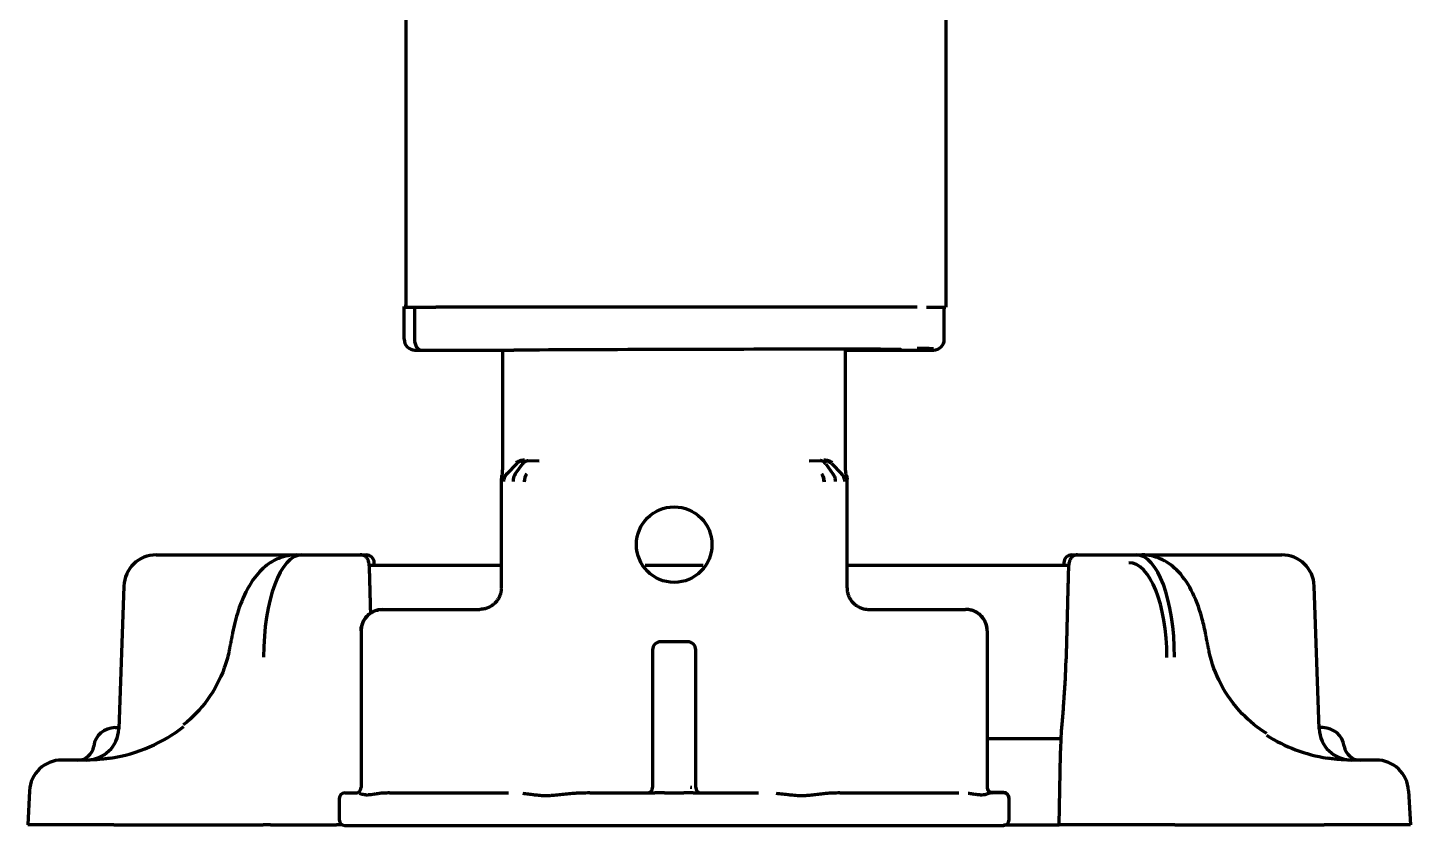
# Model space of a CAD drawing. Header units: inches. Extents: x -3055 to 7244, y 299 to 5591.
# Drawn here: x 3597.1 to 3725.1, y 1966.1 to 2039.9 of the extents above; entities that cross this region are included whole.
import ezdxf

# ---------------------------------------------------------------- set-up
doc = ezdxf.new("R2010")
doc.units = ezdxf.units.IN

msp = doc.modelspace()

# ---------------------------------------------------------------- linework, layer by layer
at = {"linetype": 'Continuous', "lineweight": 70}
for p, q in [((3682.12, 2094.52), (3682.12, 2014.07)), ((3632.12, 2091.63), (3632.12, 2014.07)), ((3632.12, 2014.12), (3631.97, 2014.12)), ((3631.97, 2014.07), (3631.97, 2014.12)), ((3632.12, 2014.07), (3631.97, 2014.07)), ((3631.97, 2011.08), (3631.97, 2014.07)), ((3632.12, 2014.07), (3633.92, 2014.07)), ((3632.93, 2014.07), (3632.93, 2011.07)), ((3632.93, 2014.07), (3632.93, 2011.07)), ((3633.15, 2014.07), (3634.92, 2014.07)), ((3679.47, 2014.07), (3634.92, 2014.07)), ((3680.32, 2014.07), (3682.12, 2014.07)), ((3681.97, 2011.22), (3681.97, 2014.07)), ((3681.97, 2011.08), (3681.97, 2011.22)), ((3633.4, 2010.07), (3633.63, 2010.07)), ((3633.63, 2010.07), (3642.12, 2010.07)), ((3633.63, 2010.07), (3642.12, 2010.07)), ((3641.09, 2010.07), (3641.09, 1998.99)), ((3672.84, 1998.99), (3672.84, 2010.17)), ((3672.84, 2010.07), (3680.3, 2010.07)), ((3672.84, 2010.07), (3680.3, 2010.07)), ((3680.31, 2010.07), (3680.54, 2010.07)), ((3642.41, 1999.57), (3641.47, 1998.63)), ((3642.93, 1999.55), (3642.26, 1998.61)), ((3643.43, 1999.85), (3644.46, 1999.83)), ((3669.47, 1999.83), (3670.51, 1999.85)), ((3671.01, 1999.55), (3671.67, 1998.61)), ((3671.53, 1999.57), (3672.47, 1998.63)), ((3640.97, 1998.13), (3640.97, 1998.18)), ((3640.97, 1988.07), (3640.97, 1998.13)), ((3641.01, 1998.47), (3640.98, 1998.33)), ((3642.27, 1998.61), (3642.26, 1998.61)), ((3672.93, 1998.47), (3672.96, 1998.33)), ((3672.97, 1998.13), (3672.97, 1998.18)), ((3672.97, 1988.07), (3672.97, 1998.13)), ((3653.47, 1992.05), (3653.47, 1992.12)), ((3660.47, 1992.1), (3660.47, 1992.02)), ((3609.02, 1991.12), (3614.51, 1991.12)), ((3614.51, 1991.12), (3618.35, 1991.12)), ((3618.35, 1991.12), (3621.97, 1991.12)), ((3621.97, 1991.12), (3622.48, 1991.12)), ((3622.48, 1991.12), (3624.63, 1991.12)), ((3624.63, 1991.12), (3627.91, 1991.12)), ((3627.91, 1991.12), (3628.45, 1991.12)), ((3693.79, 1991.12), (3694.33, 1991.12)), ((3694.33, 1991.12), (3697.61, 1991.12)), ((3697.61, 1991.12), (3699.75, 1991.12)), ((3699.75, 1991.12), (3700.27, 1991.12)), ((3700.65, 1991.12), (3703.89, 1991.12)), ((3703.89, 1991.12), (3707.72, 1991.12)), ((3707.72, 1991.12), (3713.22, 1991.12)), ((3640.97, 1990.12), (3628.75, 1990.12)), ((3628.77, 1989.69), (3628.77, 1989.7)), ((3629.2, 1990.12), (3629.19, 1990.39)), ((3659.66, 1990.12), (3654.28, 1990.12)), ((3693.49, 1990.12), (3672.97, 1990.12)), ((3693.04, 1990.39), (3693.04, 1990.12)), ((3693.46, 1989.7), (3693.47, 1989.69)), ((3606.02, 1988.23), (3605.56, 1975.02)), ((3716.68, 1975.02), (3716.22, 1988.23)), ((3629.98, 1986.07), (3638.97, 1986.07)), ((3674.97, 1986.07), (3683.95, 1986.07)), ((3627.98, 1984.07), (3627.98, 1969.57)), ((3685.95, 1984.07), (3685.95, 1969.57)), ((3658.22, 1983.07), (3655.72, 1983.07)), ((3615.74, 1982.11), (3615.74, 1982.11)), ((3654.97, 1982.32), (3654.97, 1969.57)), ((3658.97, 1969.57), (3658.97, 1982.32)), ((3693.25, 1981.5), (3693.25, 1981.49)), ((3706.5, 1982.11), (3706.5, 1982.11)), ((3605.21, 1975.12), (3605.56, 1975.12)), ((3717.02, 1975.12), (3716.68, 1975.12)), ((3685.95, 1974.12), (3692.8, 1974.12)), ((3692.62, 1966.12), (3692.73, 1972.67)), ((3692.75, 1973.73), (3692.75, 1973.71)), ((3602.77, 1972.12), (3600.28, 1972.12)), ((3721.96, 1972.12), (3719.46, 1972.12)), ((3597.28, 1969.28), (3597.12, 1966.12)), ((3626.47, 1969.07), (3627.63, 1969.07)), ((3630.61, 1969.07), (3641.63, 1969.07)), ((3649.17, 1969.07), (3655.19, 1969.07)), ((3656.07, 1969.07), (3657.87, 1969.07)), ((3658.74, 1969.07), (3664.76, 1969.07)), ((3672.31, 1969.07), (3683.33, 1969.07)), ((3686.31, 1969.12), (3686.26, 1969.12)), ((3687.47, 1969.12), (3686.31, 1969.12)), ((3687.47, 1969.07), (3686.31, 1969.07)), ((3724.95, 1969.28), (3725.12, 1966.12)), ((3625.97, 1968.57), (3625.97, 1966.57)), ((3687.97, 1968.57), (3687.97, 1968.62)), ((3687.97, 1966.57), (3687.97, 1968.57)), ((3605.11, 1966.12), (3597.12, 1966.12)), ((3605.11, 1966.12), (3618.92, 1966.12)), ((3619.61, 1966.12), (3618.92, 1966.12)), ((3619.61, 1966.12), (3625.72, 1966.12)), ((3626.25, 1966.12), (3625.72, 1966.12)), ((3687.47, 1966.12), (3692.62, 1966.12)), ((3696.52, 1966.12), (3692.62, 1966.12)), ((3702.62, 1966.12), (3696.52, 1966.12)), ((3703.32, 1966.12), (3702.62, 1966.12)), ((3703.32, 1966.12), (3717.13, 1966.12)), ((3725.12, 1966.12), (3717.13, 1966.12)), ((3626.47, 1966.07), (3687.47, 1966.07))]:
    msp.add_line(p, q, dxfattribs=at)
msp.add_circle((3656.97, 1992.07), 3.5, dxfattribs=at)
for centre, radius, start, end in [((3609.02, 1988.12), 3, 90, 178), ((3628.45, 1990.37), 0.75, 1, 90), ((3693.79, 1990.37), 0.75, 90, 179), ((3713.22, 1988.12), 3, 2, 90), ((3655.72, 1982.32), 0.75, 90, 180), ((3658.22, 1982.32), 0.75, 0, 90), ((3605.21, 1973.12), 2, 90, 171.7868), ((3717.02, 1973.12), 2, 8.2132, 90), ((3602.56, 1975.12), 3, 270, 358), ((3719.68, 1975.12), 3, 182, 270), ((3601.75, 1973.62), 1.5, 270, 351.7868), ((3720.49, 1973.62), 1.5, 188.2132, 270), ((3600.28, 1969.12), 3, 90, 177), ((3721.96, 1969.12), 3, 3, 90), ((3626.47, 1968.57), 0.5, 90, 180), ((3654.47, 1969.57), 0.5, 270, 0), ((3659.47, 1969.57), 0.5, 180, 270), ((3687.47, 1968.62), 0.5, 0, 90), ((3687.47, 1968.57), 0.5, 0, 90), ((3626.47, 1966.57), 0.5, 180, 270), ((3687.47, 1966.57), 0.5, 270, 0)]:
    msp.add_arc(centre, radius, start, end, dxfattribs=at)
for centre, major_axis, ratio, start_param, end_param in [((3632.97, 2011.08), (-1, 0), 0.999995, 0, 1.567711), ((3633.63, 2011.07), (0, 1), 0.7071, 1.570796, 3.141593), ((3633.63, 2011.07), (0, 1), 0.7071, 1.570796, 3.141593), ((3680.97, 2011.08), (-1, 0), 0.999995, 1.573882, 3.141593), ((3634.47, 2010.07), (-1.5, 0), 0.003085, 0.00001, 0.785408), ((3656.97, 2010.07), (21, 0.06), 0.003085, 5.569494, 8.63937), ((3679.47, 2010.21), (1.5, 0), 0.003085, 6.283176, 7.853972), ((3679.47, 2010.07), (1.5, 0), 0.003085, 5.497778, 6.283176), ((3643.12, 1998.86), (-0.707, -0.707), 0.999695, 3.927142, 4.71239), ((3642.76, 1997.91), (-0.017, -1), 0.707053, 3.945502, 4.724738), ((3643.8, 1997.89), (-0.01, -1), 0.707088, 3.940402, 4.719667), ((3670.14, 1997.89), (0.01, -1), 0.707088, 1.564381, 2.342782), ((3622.66, 1981.12), (-0.2, 10), 0.36987, 6.275734, 7.79417), ((3699.58, 1981.12), (0.2, 10), 0.36987, 4.7722, 6.290637), ((3698.88, 1981.14), (0.21, 9.25), 0.399832, 4.773696, 6.292133), ((3629.98, 1984.07), (1.41, 1.41), 0.999695, 0.78555, 2.356042), ((3683.95, 1984.07), (-1.41, 1.41), 0.999695, 3.927143, 5.497635), ((3602.82, 1984.12), (13.31, 1.42), 0.895011, 4.765915, 5.329805), ((3719.42, 1984.12), (-13.31, 1.42), 0.895011, 1.060573, 1.51727), ((3627.48, 1969.57), (0, -0.5), 0.999848, 0, 1.570796), ((3686.45, 1969.62), (0, -0.5), 0.999848, 4.712389, 6.283185), ((3686.45, 1969.57), (0, -0.5), 0.999848, 4.712389, 6.283185)]:
    msp.add_ellipse(centre, major_axis=major_axis, ratio=ratio, start_param=start_param, end_param=end_param, dxfattribs=at)
for points, knots in [([(3643.11, 1999.88), (3643.03, 1999.88), (3642.95, 1999.88), (3642.81, 1999.86), (3642.74, 1999.85), (3642.65, 1999.81), (3642.62, 1999.8), (3642.56, 1999.78), (3642.53, 1999.76), (3642.47, 1999.73), (3642.44, 1999.72), (3642.39, 1999.68), (3642.36, 1999.66), (3642.34, 1999.64)], [0, 0, 0, 0, 0.25, 0.25, 0.5, 0.5, 0.625, 0.625, 0.75, 0.75, 0.875, 0.875, 1, 1, 1, 1]), ([(3642.93, 1999.55), (3642.96, 1999.6), (3643, 1999.64), (3643.05, 1999.69), (3643.06, 1999.7), (3643.08, 1999.71), (3643.09, 1999.72), (3643.12, 1999.75), (3643.14, 1999.76), (3643.2, 1999.8), (3643.24, 1999.82), (3643.3, 1999.83), (3643.32, 1999.84), (3643.33, 1999.84), (3643.34, 1999.84), (3643.34, 1999.84), (3643.35, 1999.84), (3643.35, 1999.84), (3643.38, 1999.85), (3643.4, 1999.85), (3643.43, 1999.85)], [0, 0, 0, 0, 0.25, 0.25, 0.3125, 0.3125, 0.375, 0.375, 0.5, 0.5, 0.75, 0.75, 0.8125, 0.828125, 0.828125, 0.84375, 0.84375, 0.875, 0.875, 1, 1, 1, 1]), ([(3671.01, 1999.55), (3670.97, 1999.6), (3670.94, 1999.64), (3670.88, 1999.7), (3670.86, 1999.71), (3670.83, 1999.74), (3670.82, 1999.74), (3670.8, 1999.76), (3670.79, 1999.77), (3670.74, 1999.8), (3670.69, 1999.82), (3670.64, 1999.83), (3670.62, 1999.84), (3670.61, 1999.84), (3670.6, 1999.84), (3670.6, 1999.84), (3670.59, 1999.84), (3670.58, 1999.84), (3670.56, 1999.85), (3670.53, 1999.85), (3670.51, 1999.85)], [0, 0, 0, 0, 0.25, 0.25, 0.375, 0.375, 0.4375, 0.4375, 0.5, 0.5, 0.75, 0.75, 0.8125, 0.828125, 0.828125, 0.84375, 0.84375, 0.875, 0.875, 1, 1, 1, 1]), ([(3671.01, 1999.6), (3670.97, 1999.65), (3670.94, 1999.69), (3670.88, 1999.75), (3670.86, 1999.76), (3670.83, 1999.79), (3670.82, 1999.79), (3670.81, 1999.8)], [0, 0, 0, 0, 0.583473, 0.583473, 0.87521, 0.87521, 1, 1, 1, 1]), ([(3671.53, 1999.57), (3671.48, 1999.62), (3671.38, 1999.7), (3671.26, 1999.76), (3671.14, 1999.81), (3671.08, 1999.83), (3671, 1999.85), (3670.97, 1999.85), (3670.95, 1999.86), (3670.93, 1999.86), (3670.92, 1999.86), (3670.88, 1999.86), (3670.85, 1999.86), (3670.82, 1999.86)], [0, 0, 0, 0, 0.25, 0.5, 0.5, 0.75, 0.75, 0.8125, 0.84375, 0.84375, 0.875, 0.875, 1, 1, 1, 1]), ([(3671.6, 1999.64), (3671.55, 1999.68), (3671.5, 1999.72), (3671.38, 1999.78), (3671.32, 1999.8), (3671.2, 1999.84), (3671.13, 1999.86), (3670.99, 1999.88), (3670.91, 1999.88), (3670.83, 1999.88)], [0, 0, 0, 0, 0.25, 0.25, 0.5, 0.5, 0.75, 0.75, 1, 1, 1, 1]), ([(3641.01, 1998.42), (3641.01, 1998.42), (3641.01, 1998.42), (3641, 1998.4), (3640.99, 1998.35), (3640.98, 1998.28), (3640.97, 1998.21), (3640.97, 1998.16), (3640.97, 1998.13)], [0, 0, 0, 0, 0.000031, 0.000031, 0.250024, 0.500016, 0.750008, 1, 1, 1, 1]), ([(3641.01, 1998.42), (3641.04, 1998.51), (3641.06, 1998.61), (3641.08, 1998.75), (3641.09, 1998.82), (3641.09, 1998.91), (3641.09, 1998.94), (3641.09, 1998.96), (3641.09, 1998.97), (3641.09, 1998.98), (3641.09, 1998.99), (3641.09, 1998.99)], [0, 0, 0, 0, 0.5, 0.5, 0.75, 0.875, 0.9375, 0.9375, 0.96875, 0.96875, 1, 1, 1, 1]), ([(3641.47, 1998.63), (3641.42, 1998.58), (3641.38, 1998.53), (3641.31, 1998.42), (3641.28, 1998.37), (3641.23, 1998.25), (3641.21, 1998.18), (3641.18, 1998.05), (3641.18, 1997.99), (3641.18, 1997.92)], [0, 0, 0, 0, 0.25, 0.25, 0.5, 0.5, 0.75, 0.75, 1, 1, 1, 1]), ([(3643.3, 1998.59), (3643.3, 1998.59), (3643.3, 1998.59), (3643.28, 1998.57), (3643.25, 1998.52), (3643.21, 1998.44), (3643.17, 1998.36), (3643.14, 1998.27), (3643.12, 1998.18), (3643.1, 1998.08), (3643.09, 1997.99), (3643.09, 1997.92), (3643.09, 1997.89)], [0, 0, 0, 0, 0.00004, 0.00004, 0.125035, 0.25003, 0.375025, 0.50002, 0.625015, 0.75001, 0.875005, 1, 1, 1, 1]), ([(3670.64, 1998.6), (3670.65, 1998.59), (3670.65, 1998.58), (3670.67, 1998.55), (3670.68, 1998.54), (3670.7, 1998.5), (3670.71, 1998.47), (3670.75, 1998.39), (3670.77, 1998.34), (3670.8, 1998.24), (3670.81, 1998.21), (3670.82, 1998.15), (3670.83, 1998.12), (3670.84, 1998.05), (3670.84, 1998.01), (3670.85, 1997.97), (3670.85, 1997.96), (3670.85, 1997.95), (3670.85, 1997.93), (3670.85, 1997.91), (3670.85, 1997.89)], [0, 0, 0, 0, 0.0625, 0.0625, 0.125, 0.125, 0.25, 0.25, 0.5, 0.5, 0.625, 0.625, 0.75, 0.75, 0.875, 0.90625, 0.921875, 0.921875, 0.9375, 1, 1, 1, 1]), ([(3671.67, 1998.61), (3671.69, 1998.59), (3671.71, 1998.55), (3671.73, 1998.51), (3671.74, 1998.5), (3671.74, 1998.5), (3671.74, 1998.5), (3671.75, 1998.49), (3671.75, 1998.48), (3671.76, 1998.47), (3671.79, 1998.4), (3671.81, 1998.34), (3671.85, 1998.22), (3671.86, 1998.16), (3671.88, 1998.04), (3671.88, 1997.97), (3671.88, 1997.91)], [0, 0, 0, 0, 0.125, 0.1875, 0.195313, 0.195313, 0.203125, 0.203125, 0.21875, 0.25, 0.25, 0.5, 0.5, 0.75, 0.75, 1, 1, 1, 1]), ([(3672.76, 1997.92), (3672.76, 1997.99), (3672.75, 1998.05), (3672.73, 1998.18), (3672.71, 1998.24), (3672.67, 1998.33), (3672.65, 1998.37), (3672.63, 1998.41), (3672.63, 1998.42), (3672.62, 1998.42), (3672.62, 1998.43), (3672.62, 1998.43), (3672.62, 1998.43), (3672.61, 1998.45), (3672.6, 1998.47), (3672.55, 1998.54), (3672.51, 1998.58), (3672.47, 1998.63)], [0, 0, 0, 0, 0.25, 0.25, 0.5, 0.5, 0.625, 0.65625, 0.660156, 0.660156, 0.664063, 0.664063, 0.671875, 0.6875, 0.75, 0.75, 1, 1, 1, 1]), ([(3672.93, 1998.42), (3672.9, 1998.51), (3672.88, 1998.61), (3672.86, 1998.75), (3672.85, 1998.82), (3672.85, 1998.91), (3672.84, 1998.94), (3672.84, 1998.96), (3672.84, 1998.97), (3672.84, 1998.98), (3672.84, 1998.99), (3672.84, 1998.99)], [0, 0, 0, 0, 0.5, 0.5, 0.75, 0.875, 0.9375, 0.9375, 0.96875, 0.96875, 1, 1, 1, 1]), ([(3672.93, 1998.42), (3672.93, 1998.42), (3672.93, 1998.42), (3672.93, 1998.4), (3672.95, 1998.35), (3672.96, 1998.28), (3672.97, 1998.21), (3672.97, 1998.16), (3672.97, 1998.13)], [0, 0, 0, 0, 0.000031, 0.000031, 0.250024, 0.500016, 0.750008, 1, 1, 1, 1]), ([(3621.97, 1991.12), (3621.3, 1991.09), (3620.13, 1990.84), (3618.65, 1989.74), (3617.49, 1988.18), (3616.63, 1986.19), (3616.23, 1984.62), (3616.09, 1983.9)], [0, 0, 0, 0, 0.189106, 0.366438, 0.567543, 0.814714, 1, 1, 1, 1]), ([(3628.77, 1989.7), (3628.77, 1989.74), (3628.77, 1989.9), (3628.74, 1990.19), (3628.7, 1990.47), (3628.6, 1990.74), (3628.41, 1990.96), (3628.18, 1991.09), (3628.01, 1991.12), (3627.91, 1991.12)], [0, 0, 0, 0, 0.056059, 0.233526, 0.445472, 0.608863, 0.73785, 0.866889, 1, 1, 1, 1]), ([(3694.32, 1991.12), (3694.32, 1991.12), (3694.23, 1991.14), (3694.05, 1991.08), (3693.84, 1990.97), (3693.7, 1990.82), (3693.61, 1990.66), (3693.55, 1990.5), (3693.5, 1990.28), (3693.47, 1990), (3693.47, 1989.78), (3693.46, 1989.69)], [0, 0, 0, 0, 0.001553, 0.142469, 0.255761, 0.354808, 0.444992, 0.536165, 0.674829, 0.879893, 1, 1, 1, 1]), ([(3706.15, 1983.9), (3706.05, 1984.39), (3705.72, 1985.83), (3704.92, 1987.91), (3703.68, 1989.69), (3702.06, 1990.86), (3700.89, 1991.1), (3700.27, 1991.12)], [0, 0, 0, 0, 0.128675, 0.386923, 0.634463, 0.824559, 1, 1, 1, 1]), ([(3627.98, 1984.07), (3627.98, 1984.09), (3627.98, 1984.11), (3627.98, 1984.14), (3627.98, 1984.15), (3627.99, 1984.2), (3627.99, 1984.24), (3628, 1984.33), (3628.02, 1984.46), (3628.05, 1984.59), (3628.08, 1984.68), (3628.09, 1984.71), (3628.11, 1984.78), (3628.12, 1984.81), (3628.19, 1984.96), (3628.25, 1985.07), (3628.36, 1985.24), (3628.39, 1985.29), (3628.46, 1985.37), (3628.48, 1985.39), (3628.52, 1985.44), (3628.54, 1985.46), (3628.66, 1985.58), (3628.76, 1985.66), (3628.9, 1985.75), (3628.92, 1985.77), (3628.97, 1985.8), (3628.98, 1985.8), (3629.01, 1985.82), (3629.08, 1985.86), (3629.16, 1985.9), (3629.34, 1985.97), (3629.46, 1986.01), (3629.62, 1986.04), (3629.66, 1986.05), (3629.72, 1986.06), (3629.75, 1986.06), (3629.85, 1986.07), (3629.92, 1986.07), (3629.98, 1986.07)], [0, 0, 0, 0, 0.015625, 0.015625, 0.03125, 0.03125, 0.0625, 0.0625, 0.125, 0.1875, 0.1875, 0.21875, 0.21875, 0.25, 0.25, 0.375, 0.375, 0.4375, 0.4375, 0.46875, 0.46875, 0.5, 0.5, 0.625, 0.625, 0.65625, 0.65625, 0.671875, 0.671875, 0.6875, 0.75, 0.75, 0.875, 0.875, 0.90625, 0.90625, 0.9375, 0.9375, 1, 1, 1, 1]), ([(3685.95, 1984.07), (3685.95, 1984.09), (3685.95, 1984.11), (3685.95, 1984.14), (3685.95, 1984.15), (3685.95, 1984.2), (3685.95, 1984.24), (3685.94, 1984.33), (3685.92, 1984.46), (3685.89, 1984.59), (3685.86, 1984.68), (3685.85, 1984.71), (3685.83, 1984.78), (3685.81, 1984.81), (3685.75, 1984.96), (3685.69, 1985.07), (3685.58, 1985.24), (3685.54, 1985.29), (3685.48, 1985.37), (3685.46, 1985.39), (3685.41, 1985.44), (3685.39, 1985.46), (3685.28, 1985.58), (3685.18, 1985.66), (3685.04, 1985.75), (3685.01, 1985.77), (3684.97, 1985.8), (3684.96, 1985.8), (3684.93, 1985.82), (3684.86, 1985.86), (3684.78, 1985.9), (3684.6, 1985.97), (3684.48, 1986.01), (3684.31, 1986.04), (3684.28, 1986.05), (3684.22, 1986.06), (3684.18, 1986.06), (3684.09, 1986.07), (3684.02, 1986.07), (3683.95, 1986.07)], [0, 0, 0, 0, 0.015625, 0.015625, 0.03125, 0.03125, 0.0625, 0.0625, 0.125, 0.1875, 0.1875, 0.21875, 0.21875, 0.25, 0.25, 0.375, 0.375, 0.4375, 0.4375, 0.46875, 0.46875, 0.5, 0.5, 0.625, 0.625, 0.65625, 0.65625, 0.671875, 0.671875, 0.6875, 0.75, 0.75, 0.875, 0.875, 0.90625, 0.90625, 0.9375, 0.9375, 1, 1, 1, 1]), ([(3615.74, 1982.11), (3615.63, 1981.61), (3615.19, 1980.05), (3613.89, 1977.62), (3612.39, 1976.06), (3611.53, 1975.37)], [0, 0, 0, 0, 0.188924, 0.604869, 1, 1, 1, 1]), ([(3692.84, 1974.89), (3692.86, 1975.09), (3692.88, 1975.3), (3692.91, 1975.74), (3692.93, 1975.98), (3692.97, 1976.46), (3692.99, 1976.72), (3693.02, 1977.05), (3693.02, 1977.12), (3693.03, 1977.26), (3693.04, 1977.32), (3693.05, 1977.53), (3693.06, 1977.67), (3693.09, 1978.09), (3693.11, 1978.38), (3693.15, 1978.97), (3693.17, 1979.28), (3693.19, 1979.74), (3693.2, 1979.9), (3693.21, 1980.13), (3693.21, 1980.21), (3693.22, 1980.37), (3693.22, 1980.45), (3693.23, 1980.85), (3693.24, 1981.17), (3693.25, 1981.49)], [0, 0, 0, 0, 0.125, 0.125, 0.25, 0.25, 0.375, 0.375, 0.40625, 0.40625, 0.4375, 0.4375, 0.5, 0.5, 0.625, 0.625, 0.75, 0.75, 0.8125, 0.8125, 0.84375, 0.84375, 0.875, 0.875, 1, 1, 1, 1]), ([(3711.84, 1974.57), (3710.99, 1975.1), (3709.34, 1976.41), (3707.47, 1979.04), (3706.73, 1981.08), (3706.5, 1982.11)], [0, 0, 0, 0, 0.308242, 0.670857, 1, 1, 1, 1]), ([(3692.76, 1974.12), (3692.76, 1974.12), (3692.76, 1974.11), (3692.76, 1974.06), (3692.76, 1974.02), (3692.75, 1973.93), (3692.75, 1973.89), (3692.75, 1973.8), (3692.75, 1973.76), (3692.75, 1973.71)], [0, 0, 0, 0, 0.065202, 0.065202, 0.376801, 0.376801, 0.688401, 0.688401, 1, 1, 1, 1]), ([(3692.78, 1973.74), (3692.78, 1973.78), (3692.78, 1973.82), (3692.79, 1973.9), (3692.79, 1973.94), (3692.79, 1974.02), (3692.79, 1974.06), (3692.8, 1974.14), (3692.8, 1974.17), (3692.8, 1974.29), (3692.81, 1974.36), (3692.81, 1974.5), (3692.82, 1974.57), (3692.82, 1974.63)], [0, 0, 0, 0, 0.125, 0.125, 0.25, 0.25, 0.375, 0.375, 0.5, 0.5, 0.75, 0.75, 1, 1, 1, 1]), ([(3692.73, 1972.67), (3692.73, 1972.71), (3692.74, 1972.76), (3692.74, 1972.85), (3692.74, 1972.88), (3692.74, 1972.93), (3692.74, 1972.95), (3692.75, 1972.99), (3692.75, 1973.01), (3692.75, 1973.07), (3692.75, 1973.11), (3692.76, 1973.21), (3692.76, 1973.27), (3692.76, 1973.34), (3692.76, 1973.35), (3692.77, 1973.38), (3692.77, 1973.4), (3692.77, 1973.45), (3692.77, 1973.48), (3692.77, 1973.55), (3692.77, 1973.59), (3692.78, 1973.66), (3692.78, 1973.7), (3692.78, 1973.74)], [0, 0, 0, 0, 0.25, 0.25, 0.375, 0.375, 0.4375, 0.4375, 0.5, 0.5, 0.625, 0.625, 0.75, 0.75, 0.78125, 0.78125, 0.8125, 0.8125, 0.875, 0.875, 0.9375, 0.9375, 1, 1, 1, 1]), ([(3604.81, 1972.3), (3604.63, 1972.27), (3604.45, 1972.25), (3604.11, 1972.21), (3603.93, 1972.19), (3603.72, 1972.17), (3603.65, 1972.16), (3603.59, 1972.16), (3603.54, 1972.15), (3603.52, 1972.15), (3603.42, 1972.14), (3603.33, 1972.14), (3603.09, 1972.13), (3602.93, 1972.12), (3602.77, 1972.12)], [0, 0, 0, 0, 0.25, 0.25, 0.5, 0.5, 0.5625, 0.59375, 0.59375, 0.625, 0.625, 0.75, 0.75, 1, 1, 1, 1]), ([(3719.46, 1972.12), (3719.42, 1972.12), (3719.39, 1972.12), (3719.31, 1972.12), (3719.19, 1972.13), (3718.99, 1972.13), (3718.82, 1972.14), (3718.66, 1972.16), (3718.57, 1972.16), (3718.31, 1972.19), (3718.13, 1972.21), (3717.78, 1972.25), (3717.61, 1972.27), (3717.43, 1972.3)], [0, 0, 0, 0, 0.0625, 0.0625, 0.125, 0.25, 0.375, 0.375, 0.5, 0.5, 0.75, 0.75, 1, 1, 1, 1]), ([(3629.74, 1969.03), (3629.68, 1969.02), (3629.62, 1969.01), (3629.5, 1969), (3629.45, 1968.99), (3629.28, 1968.96), (3629.17, 1968.95), (3628.97, 1968.92), (3628.88, 1968.9), (3628.74, 1968.89), (3628.7, 1968.89), (3628.61, 1968.88), (3628.53, 1968.88), (3628.45, 1968.88), (3628.38, 1968.89), (3628.34, 1968.89), (3628.28, 1968.9), (3628.24, 1968.91), (3628.18, 1968.92), (3628.15, 1968.92), (3628.06, 1968.95), (3628.01, 1968.96), (3627.92, 1969), (3627.88, 1969.01), (3627.85, 1969.03)], [0, 0, 0, 0, 0.0625, 0.0625, 0.125, 0.125, 0.25, 0.25, 0.375, 0.375, 0.4375, 0.4375, 0.5, 0.5625, 0.5625, 0.625, 0.625, 0.6875, 0.6875, 0.75, 0.75, 0.875, 0.875, 1, 1, 1, 1]), ([(3630.61, 1969.07), (3630.46, 1969.07), (3630.31, 1969.07), (3630.1, 1969.06), (3630.02, 1969.06), (3629.88, 1969.04), (3629.81, 1969.04), (3629.74, 1969.03)], [0, 0, 0, 0, 0.5, 0.5, 0.75, 0.75, 1, 1, 1, 1]), ([(3647.52, 1969.01), (3647.32, 1968.99), (3647.11, 1968.97), (3646.71, 1968.93), (3646.51, 1968.91), (3646.11, 1968.86), (3645.91, 1968.85), (3645.66, 1968.83), (3645.61, 1968.83), (3645.52, 1968.82), (3645.47, 1968.82), (3645.32, 1968.81), (3645.13, 1968.81), (3644.94, 1968.81), (3644.75, 1968.82), (3644.65, 1968.82), (3644.47, 1968.84), (3644.37, 1968.85), (3644.24, 1968.86), (3644.19, 1968.86), (3644.1, 1968.87), (3644.05, 1968.88), (3643.83, 1968.91), (3643.65, 1968.93), (3643.3, 1968.97), (3643.13, 1968.99), (3642.96, 1969.01)], [0, 0, 0, 0, 0.125, 0.125, 0.25, 0.25, 0.375, 0.375, 0.40625, 0.40625, 0.4375, 0.4375, 0.5, 0.5625, 0.5625, 0.625, 0.625, 0.6875, 0.6875, 0.71875, 0.71875, 0.75, 0.75, 0.875, 0.875, 1, 1, 1, 1]), ([(3649.17, 1969.07), (3648.9, 1969.07), (3648.62, 1969.07), (3648.21, 1969.06), (3648.07, 1969.05), (3647.8, 1969.03), (3647.66, 1969.02), (3647.52, 1969.01)], [0, 0, 0, 0, 0.5, 0.5, 0.75, 0.75, 1, 1, 1, 1]), ([(3670.98, 1969.01), (3670.81, 1968.99), (3670.64, 1968.97), (3670.29, 1968.93), (3670.11, 1968.91), (3669.75, 1968.86), (3669.57, 1968.85), (3669.33, 1968.83), (3669.28, 1968.83), (3669.19, 1968.82), (3669.14, 1968.82), (3669, 1968.81), (3668.81, 1968.81), (3668.62, 1968.81), (3668.42, 1968.82), (3668.32, 1968.82), (3668.13, 1968.84), (3668.03, 1968.85), (3667.88, 1968.86), (3667.83, 1968.86), (3667.73, 1968.87), (3667.68, 1968.88), (3667.43, 1968.91), (3667.23, 1968.93), (3666.83, 1968.97), (3666.62, 1968.99), (3666.42, 1969.01)], [0, 0, 0, 0, 0.125, 0.125, 0.25, 0.25, 0.375, 0.375, 0.40625, 0.40625, 0.4375, 0.4375, 0.5, 0.5625, 0.5625, 0.625, 0.625, 0.6875, 0.6875, 0.71875, 0.71875, 0.75, 0.75, 0.875, 0.875, 1, 1, 1, 1]), ([(3672.31, 1969.07), (3672.09, 1969.07), (3671.87, 1969.07), (3671.53, 1969.06), (3671.42, 1969.05), (3671.2, 1969.03), (3671.09, 1969.02), (3670.98, 1969.01)], [0, 0, 0, 0, 0.5, 0.5, 0.75, 0.75, 1, 1, 1, 1]), ([(3686.09, 1969.03), (3686.07, 1969.02), (3686.05, 1969.01), (3686.01, 1969), (3685.99, 1968.99), (3685.92, 1968.96), (3685.87, 1968.95), (3685.76, 1968.92), (3685.7, 1968.9), (3685.59, 1968.89), (3685.56, 1968.89), (3685.48, 1968.88), (3685.41, 1968.88), (3685.32, 1968.88), (3685.24, 1968.89), (3685.2, 1968.89), (3685.1, 1968.9), (3685.06, 1968.9), (3684.96, 1968.92), (3684.91, 1968.92), (3684.76, 1968.95), (3684.66, 1968.96), (3684.44, 1969), (3684.32, 1969.01), (3684.2, 1969.03)], [0, 0, 0, 0, 0.0625, 0.0625, 0.125, 0.125, 0.25, 0.25, 0.375, 0.375, 0.4375, 0.4375, 0.5, 0.5625, 0.5625, 0.625, 0.625, 0.6875, 0.6875, 0.75, 0.75, 0.875, 0.875, 1, 1, 1, 1]), ([(3686.31, 1969.07), (3686.28, 1969.07), (3686.24, 1969.07), (3686.18, 1969.06), (3686.17, 1969.06), (3686.13, 1969.04), (3686.11, 1969.04), (3686.09, 1969.03)], [0, 0, 0, 0, 0.5, 0.5, 0.75, 0.75, 1, 1, 1, 1])]:
    msp.add_open_spline(points, degree=3, knots=knots, dxfattribs=at)
for points, degree in [([(3642.26, 1998.61), (3642.25, 1998.59), (3642.22, 1998.54), (3642.17, 1998.46), (3642.14, 1998.38), (3642.11, 1998.29), (3642.08, 1998.2), (3642.07, 1998.1), (3642.06, 1998.01), (3642.05, 1997.94), (3642.05, 1997.91)], 3), ([(3628.88, 1985.72), (3628.83, 1987.71), (3628.77, 1989.7)], 2), ([(3693.46, 1989.7), (3693.35, 1985.6), (3693.25, 1981.5)], 2), ([(3640.97, 1988.07), (3640.97, 1988.02), (3640.96, 1987.91), (3640.94, 1987.74), (3640.91, 1987.58), (3640.86, 1987.42), (3640.8, 1987.27), (3640.73, 1987.12), (3640.64, 1986.98), (3640.55, 1986.84), (3640.44, 1986.72), (3640.32, 1986.6), (3640.2, 1986.49), (3640.06, 1986.4), (3639.92, 1986.31), (3639.77, 1986.24), (3639.62, 1986.18), (3639.46, 1986.13), (3639.3, 1986.1), (3639.13, 1986.08), (3639.02, 1986.07), (3638.97, 1986.07)], 3), ([(3672.97, 1988.07), (3672.97, 1988.02), (3672.97, 1987.91), (3672.99, 1987.74), (3673.03, 1987.58), (3673.07, 1987.42), (3673.13, 1987.27), (3673.21, 1987.12), (3673.29, 1986.98), (3673.39, 1986.84), (3673.5, 1986.72), (3673.61, 1986.6), (3673.74, 1986.49), (3673.87, 1986.4), (3674.02, 1986.31), (3674.16, 1986.24), (3674.32, 1986.18), (3674.48, 1986.13), (3674.64, 1986.1), (3674.8, 1986.08), (3674.91, 1986.07), (3674.97, 1986.07)], 3), ([(3616.13, 1984.12), (3615.96, 1983.16), (3615.73, 1982.11)], 2), ([(3706.51, 1982.11), (3706.3, 1983.06), (3706.15, 1983.9)], 2), ([(3692.82, 1974.63), (3692.83, 1974.72), (3692.84, 1974.81), (3692.84, 1974.89)], 3), ([(3655.47, 1969.07), (3655.44, 1969.07), (3655.38, 1969.07), (3655.29, 1969.07), (3655.23, 1969.07), (3655.19, 1969.07)], 3), ([(3656.07, 1969.07), (3655.87, 1969.07), (3655.67, 1969.07), (3655.47, 1969.07)], 3), ([(3658.47, 1969.07), (3658.27, 1969.07), (3658.07, 1969.07), (3657.87, 1969.07)], 3), ([(3658.61, 1969.57), (3658.59, 1969.57), (3658.56, 1969.57), (3658.52, 1969.57), (3658.48, 1969.57), (3658.47, 1969.57)], 3), ([(3658.74, 1969.07), (3658.71, 1969.07), (3658.66, 1969.07), (3658.56, 1969.07), (3658.5, 1969.07), (3658.47, 1969.07)], 3)]:
    msp.add_open_spline(points, degree=degree, dxfattribs=at)

doc.saveas('drawing.dxf')
